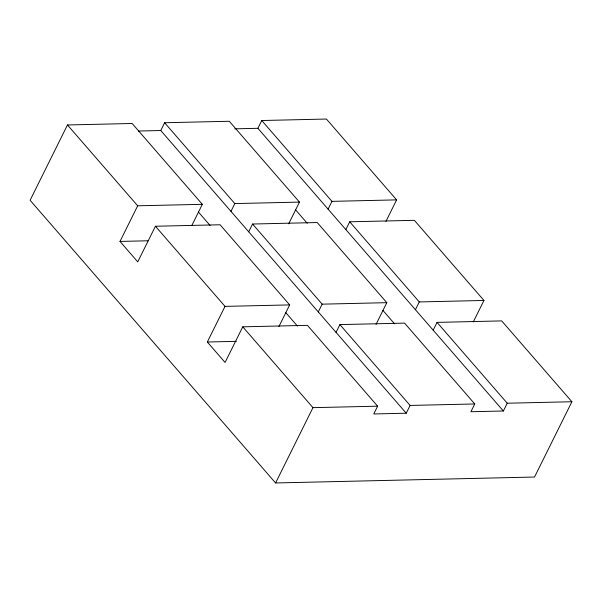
<?xml version="1.0" encoding="UTF-8"?>
<svg xmlns="http://www.w3.org/2000/svg" width="602" height="602" viewBox="0 0 602 602"><rect width="100%" height="100%" fill="white"/><g stroke="black" fill="none" stroke-linecap="round" stroke-linejoin="round"><path stroke-width="0.9" d="M191.97 225.208L202.332 204.326L132.139 123.485L67.477 124.968L30.1 200.263L275.588 482.962L534.523 477.032L571.9 401.737L501.699 320.904L437.044 322.379L433.184 330.159M138.483 131.033L160.757 130.521L164.617 122.74L229.272 121.265L299.472 202.099L288.697 223.801M278.899 326.6L289.675 304.905L220.084 224.764L155.429 226.247L137.745 261.87L119.994 241.425L137.677 205.801L202.332 204.326M234.69 128.828L257.889 128.301L261.75 120.52L326.412 119.038L396.613 199.879L385.92 221.423M230.95 211.362L234.81 203.581L299.472 202.099M248.701 231.8L252.562 224.027L317.224 222.544L386.815 302.678L376.039 324.38M571.9 401.737L507.238 403.22L503.377 410.993L470.899 411.738L474.76 403.957L410.105 405.439L406.245 413.22L373.767 413.958L377.627 406.184L307.426 325.343L242.764 326.826L225.08 362.449L207.329 342.004L225.013 306.38L289.675 304.905M328.09 209.135L331.95 201.361L396.613 199.879M345.841 229.58L349.702 221.799L414.364 220.324L483.948 300.458L473.255 321.995M318.292 311.941L322.153 304.16L386.815 302.678M336.044 332.379L339.904 324.598L404.567 323.123L474.76 403.957M275.588 482.962L312.965 407.659L377.627 406.184M415.425 309.714L419.293 301.941L483.948 300.458M119.994 241.425L148.107 240.785M207.329 342.004L236.383 341.342M261.75 120.52L331.95 201.361M349.702 221.799L419.293 301.941M437.044 322.379L507.238 403.22M257.889 128.301L503.377 410.993M295.612 209.88L307.246 223.274M382.955 310.459L394.581 323.853M164.617 122.74L234.81 203.581M252.562 224.027L322.153 304.16M339.904 324.598L410.105 405.439M160.757 130.521L406.245 413.22M198.472 212.1L210.106 225.494M285.815 312.679L297.441 326.073M67.477 124.968L137.677 205.801M155.429 226.247L225.013 306.38M242.764 326.826L312.965 407.659"/></g></svg>
